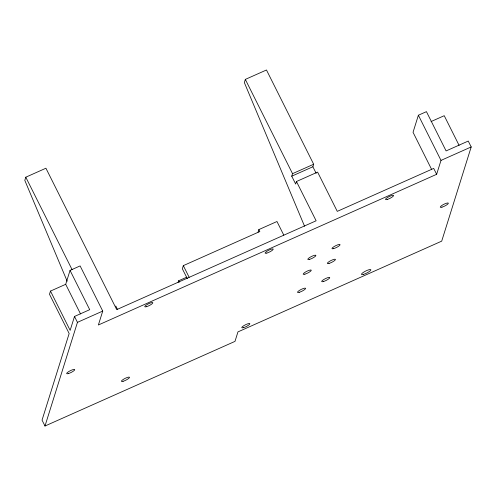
<?xml version="1.0" encoding="UTF-8"?>
<svg xmlns="http://www.w3.org/2000/svg" width="496" height="496" viewBox="0 0 496 496"><rect width="100%" height="100%" fill="white"/><g stroke="black" fill="none" stroke-linecap="round" stroke-linejoin="round"><path stroke-width="0.74" d="M80.532 313.937L65.695 284.313L70.048 270.407L80.116 265.918L102.734 311.085L98.382 324.992L436.641 174.307L433.696 168.417L337.268 211.37L317.601 172.1L296.459 181.517L316.126 220.788L116.727 309.616L45.923 168.225L25.792 177.196L24.8 180.358L67.177 281.232M65.695 284.313L50.48 291.09L49.488 294.252L69.155 333.523L42.042 420.124L44.993 426.014L234.986 341.384L237.956 331.898L441.707 241.137L471.2 146.946L468.249 141.056L446.102 150.927L426.436 111.65L418.382 115.239L413.038 132.302L431.669 169.514M70.048 270.407L89.714 309.678L74.499 316.46L70.147 330.367L50.48 291.09M44.993 426.014L77.45 322.35L74.499 316.46M178.107 282.28L178.572 280.804L186.626 277.214M283.78 235.11L276.973 221.514L258.85 229.586L259.83 231.545L183.322 265.633L182.33 268.795L187.308 278.578M316.157 173.315L312.877 166.768L313.67 164.244L266.47 69.986L245.328 79.403L244.336 82.559L304.544 226.207M258.056 232.116L258.85 229.586M296.459 181.517L295.672 184.041L291.735 176.185L292.528 173.662L245.328 79.403M436.641 174.307L441 160.4L418.382 115.239M292.528 173.662L313.67 164.244M291.735 176.185L312.877 166.768M431.08 121.551L444.23 115.692L459.067 145.316M77.45 322.35L102.734 311.085M441 160.4L471.2 146.946M183.322 265.633L189.137 277.245M178.572 280.804L179.254 282.168M115.797 306.001L117.515 309.442M25.792 177.196L72.087 269.65M299.2 292.318A4.501 0.973 -26.6 0 0 305.586 288.529A4.501 0.973 -26.6 0 0 299.888 290.129A4.501 0.973 -26.6 0 0 299.2 292.318M323.361 281.554A4.501 0.973 -26.6 0 0 329.747 277.766A4.501 0.973 -26.6 0 0 324.049 279.366A4.501 0.973 -26.6 0 0 323.361 281.554M304.885 274.17A4.501 0.973 -26.6 0 0 311.265 270.388A4.501 0.973 -26.6 0 0 305.567 271.982A4.501 0.973 -26.6 0 0 304.885 274.17M309.516 259.371A4.501 0.973 -26.6 0 0 315.902 255.583A4.501 0.973 -26.6 0 0 310.205 257.176A4.501 0.973 -26.6 0 0 309.516 259.371M329.046 263.407A4.501 0.973 -26.6 0 0 335.426 259.625A4.501 0.973 -26.6 0 0 329.728 261.218A4.501 0.973 -26.6 0 0 329.046 263.407M333.678 248.608A4.501 0.973 -26.6 0 0 340.064 244.819A4.501 0.973 -26.6 0 0 334.366 246.419A4.501 0.973 -26.6 0 0 333.678 248.608M123.107 381.281A4.501 0.973 -26.6 0 0 129.487 377.499A4.501 0.973 -26.6 0 0 123.789 379.093A4.501 0.973 -26.6 0 0 123.107 381.281M243.468 327.664A4.501 0.973 -26.6 0 0 249.854 323.882A4.501 0.973 -26.6 0 0 244.156 325.475A4.501 0.973 -26.6 0 0 243.468 327.664M266.823 253.078A4.501 0.973 -26.6 0 0 273.209 249.29A4.501 0.973 -26.6 0 0 267.511 250.883A4.501 0.973 -26.6 0 0 266.823 253.078M387.184 199.46A4.501 0.973 -26.6 0 0 393.57 195.672A4.501 0.973 -26.6 0 0 387.872 197.272A4.501 0.973 -26.6 0 0 387.184 199.46M146.463 306.695A4.501 0.973 -26.6 0 0 152.842 302.907A4.501 0.973 -26.6 0 0 147.145 304.501A4.501 0.973 -26.6 0 0 146.463 306.695M363.438 274.381A5.245 1.135 -26.6 0 0 370.884 269.967A5.245 1.135 -26.6 0 0 364.238 271.827A5.245 1.135 -26.6 0 0 363.438 274.381M68.336 373.587A4.501 0.973 -26.6 0 0 74.722 369.799A4.501 0.973 -26.6 0 0 69.025 371.399A4.501 0.973 -26.6 0 0 68.336 373.587M441.955 207.154A4.501 0.973 -26.6 0 0 448.334 203.372A4.501 0.973 -26.6 0 0 442.637 204.966A4.501 0.973 -26.6 0 0 441.955 207.154"/></g></svg>
